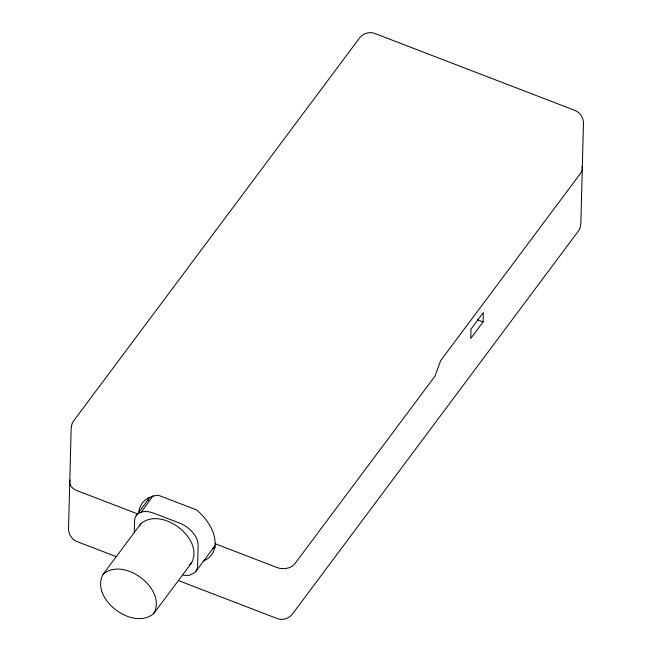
<?xml version="1.0" encoding="UTF-8"?>
<svg xmlns="http://www.w3.org/2000/svg" width="652" height="652" viewBox="0 0 652 652"><rect width="100%" height="100%" fill="white"/><g stroke="black" fill="none" stroke-linecap="round" stroke-linejoin="round"><path stroke-width="0.98" d="M134.271 532.733L134.581 520.948A21.263 13.423 36.8 0 1 140.376 512.456L142.258 511.869A21.263 13.423 36.8 0 1 153.807 513.181L179.699 523.132A21.263 13.423 36.8 0 1 191.077 530.638L192.894 532.643A21.263 13.423 36.8 0 1 198.135 545.374L197.597 566.009A21.263 13.423 36.8 0 1 194.891 572.521L189.928 575.064A21.263 13.423 36.8 0 1 183.269 575.113M140.734 512.888L153.244 495.618M483.091 321.933L483.344 312.552L471.005 329.073L470.76 338.453L483.091 321.933L477.476 319.773M103.106 574.249C89.756 598.732 133.163 631.438 153.815 613.459L191.452 563.075C204.867 538.593 161.142 505.756 140.726 523.874L103.106 574.249C123.758 556.27 167.165 588.976 153.815 613.459M139.577 526.107L140.726 523.874M136.17 515.756L149.846 497.435M196.007 571.201L215.046 545.716M189.365 564.779L191.452 563.075M137.686 513.955L76.854 490.565A13.293 9.413 1.5 0 1 70.057 480.068M215.136 543.727L276.921 567.484A13.293 9.413 1.5 0 0 294.859 563.744L435.014 376.114L440.622 360.678L580.777 173.049A13.293 9.413 1.5 0 0 581.991 166.676M116.129 556.612L77.254 541.665C72.193 539.742 68.753 534.787 68.517 529.4L71.158 428.592L71.973 423.8L73.13 421.583L360.075 37.278C363.62 33.276 369.586 31.451 374.68 33.415L574.746 110.335C579.807 112.258 583.247 117.213 583.483 122.592L580.842 223.408L580.027 228.2L578.87 230.417L291.925 614.722C288.38 618.724 282.414 620.549 277.32 618.585L178.713 580.671M203.367 560.973A43.195 27.262 36.8 0 0 196.7 509.978L158.452 495.276A43.195 27.262 36.8 0 0 138.77 512.366M215.347 547.134A43.195 27.262 36.8 0 1 212.772 548.373M148.094 500.744A43.195 27.262 36.8 0 1 148.477 497.867"/></g></svg>
